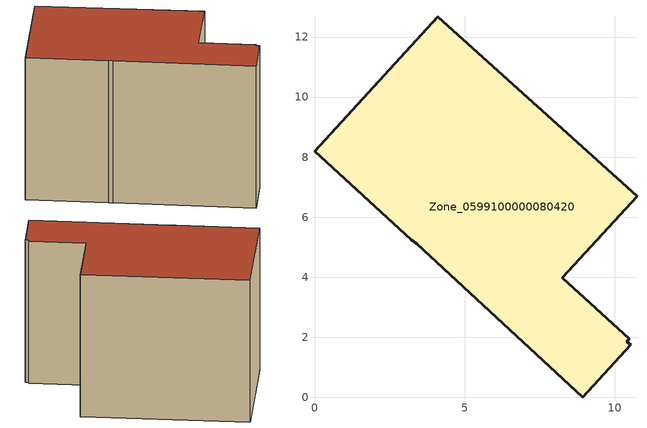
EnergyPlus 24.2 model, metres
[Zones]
Zone_0599100000080420
 floor ground (C_G): 0,8.2 4.11,12.68 10.74,6.7 8.25,3.99 10.47,1.95 10.4,1.85 10.53,1.75 8.93,0 3.4,5.11 3.22,5.24 z0
 wall outside (C_F): 4.11,12.68 0,8.2 3.22,5.24 3.4,5.11 8.93,0 10.53,1.75 10.4,1.85 10.47,1.95 8.25,3.99 10.74,6.7 4.11,12.68 z0:8.32
 roof outside (C_R): 10.53,1.75 10.4,1.85 10.47,1.95 8.25,3.99 10.74,6.7 4.11,12.68 0,8.2 3.22,5.24 3.4,5.11 8.93,0 z8.32
[BUILDING]
Pand.0599100000080420: North Axis=0; Terrain=City; Loads Convergence Tolerance Value=0.04; Temperature Convergence Tolerance Value=0.4; Solar Distribution=FullExterior; Maximum Number of Warmup Days=25; Minimum Number of Warmup Days=1
[Site:Location]
Rotterdam.The.Hague.AP_ZH_NLD Design_Conditions: Latitude=51.96; Longitude=4.45; Time Zone=1; Elevation=-4.5
[SITE:GROUNDTEMPERATURE:BUILDINGSURFACE]
18, 18, 18, 18, 18, 18, 18, 18, 18, 18, 18, 18
[MATERIAL] Thermal Absorptance=0.9; Solar Absorptance=0.7; Visible Absorptance=0.7
Name | Roughness | Thickness | Conductivity | Density | Specific Heat
G.TC.1975-1991 | MediumSmooth | 0.15 | 0.288461 | 540 | 1210
F.TC.1975-1991 | Rough | 0.3 | 0.230769 | 1920 | 840
R.TC.1975-1991 | MediumRough | 0.2 | 0.153846 | 1500 | 1000
[CONSTRUCTION]
C_G: G.TC.1975-1991
C_F: F.TC.1975-1991
C_R: R.TC.1975-1991
[ZONE]
Zone_0599100000080420: Type=1; Multiplier=1; Ceiling Height=Autocalculate; Volume=Autocalculate; Floor Area=autocalculate; Part of Total Floor Area=Yes
[ZONEINFILTRATION:DESIGNFLOWRATE]
Infil_Zone_0599100000080420: Zone or ZoneList or Space or SpaceList=Zone_0599100000080420; Schedule=AlwaysOn; Design Flow Rate Calculation Method=Flow/Area; Flow Rate per Floor Area=0.003; Constant Term Coefficient=1; Temperature Term Coefficient=0; Velocity Term Coefficient=0; Velocity Squared Term Coefficient=0
[HVACTEMPLATE:ZONE:IDEALLOADSAIRSYSTEM]
Zone_0599100000080420: Maximum Heating Supply Air Temperature=50; Minimum Cooling Supply Air Temperature=13; Maximum Heating Supply Air Humidity Ratio=0.0156; Minimum Cooling Supply Air Humidity Ratio=0.0077; Heating Limit=NoLimit; Cooling Limit=NoLimit; Dehumidification Control Type=ConstantSensibleHeatRatio; Cooling Sensible Heat Ratio=0.7; Dehumidification Setpoint=60; Humidification Control Type=None; Humidification Setpoint=30; Outdoor Air Method=None; Outdoor Air Flow Rate per Person=0.00944; Outdoor Air Flow Rate per Zone Floor Area=0; Outdoor Air Flow Rate per Zone=0; Demand Controlled Ventilation Type=None; Outdoor Air Economizer Type=NoEconomizer; Heat Recovery Type=None; Sensible Heat Recovery Effectiveness=0.7; Latent Heat Recovery Effectiveness=0.65
[ZONECONTROL:THERMOSTAT]
ThermostatControl_Zone_0599100000080420: Zone or ZoneList=Zone_0599100000080420; Control Type Schedule=DualSetpointControlType; Control 1=Thermostat_Zone_0599100000080420; Temperature Difference Between Cutout And Setpoint=0
[THERMOSTATSETPOINT:DUALSETPOINT]
Thermostat_Zone_0599100000080420: Heating Setpoint Temperature Schedule=HeatingSetpoint_Zone_0599100000080420; Cooling Setpoint Temperature Schedule=CoolingSetpoint_Zone_0599100000080420
[SCHEDULE:COMPACT]
HeatingSetpoint_Zone_0599100000080420: Through: 12/31, For: AllDays, Until: 24:00, 21
CoolingSetpoint_Zone_0599100000080420: Through: 12/31, For: AllDays, Until: 24:00, 24
DualSetpointControlType: Through: 12/31, For: AllDays, Until: 24:00, 4
AlwaysOn: Through: 12/31, For: AllDays, Until: 24:00, 1
